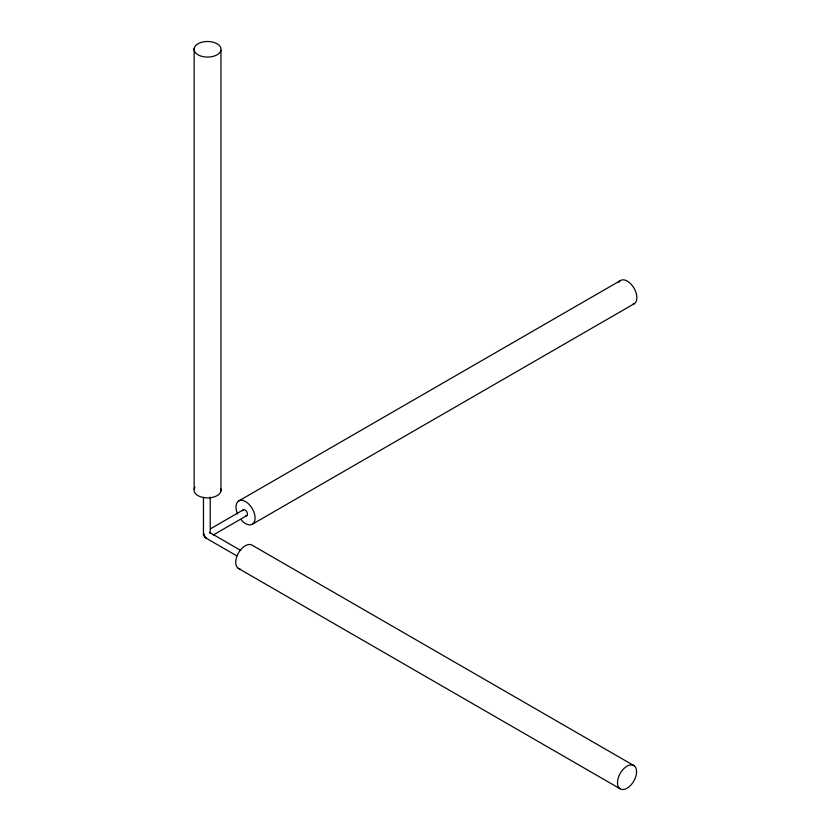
<?xml version="1.0" encoding="UTF-8"?>
<svg xmlns="http://www.w3.org/2000/svg" width="831" height="831" viewBox="0 0 831 831"><rect width="100%" height="100%" fill="white"/><g stroke="black" fill="none" stroke-linecap="round" stroke-linejoin="round"><path stroke-width="1.25" d="M238.445 501.114L620.217 280.701M210.783 528.63L243.348 509.829M213.162 535.039L246.849 515.594M252.666 524.029L634.427 303.616M634.084 765.704A13.493 7.791 -60 0 0 617.932 779.094A13.493 7.791 -60 0 0 629.057 786.801A13.493 7.791 -60 0 0 634.084 765.704L252.312 545.292A13.493 7.791 -60 0 0 237.967 553.872A13.493 7.791 -60 0 0 240.097 569.038M209.37 532.307L240.813 550.465M205.309 537.699L236.742 555.846M238.196 568.279L619.968 788.692M220.963 50.203A13.493 7.791 0 0 1 199.482 55.532A13.493 7.791 0 0 1 202.213 42.132A13.493 7.791 0 0 1 220.963 50.203L220.963 491.038M210.212 497.135L210.212 533.44M203.46 497.135L203.46 534.738M194.153 48.375L194.153 489.21M618.804 282.26A13.493 7.791 60 0 1 633.689 287.619A13.493 7.791 60 0 1 632.547 304.395M237.562 513.984A13.493 7.791 60 0 1 243.379 500.584A13.493 7.791 60 0 1 255.024 519.354A13.493 7.791 60 0 1 241.239 519.915M220.911 489.002A13.493 7.791 0 0 1 205.974 497.862A13.493 7.791 0 0 1 195.015 487.236M242.766 510.753A3.376 1.953 60 0 1 246.714 511.626A3.376 1.953 60 0 1 245.799 515.75M206.441 537.605A3.376 1.953 -60 0 1 204.582 534.863M205.153 536.431A3.376 1.953 0 0 1 203.917 533.762"/></g></svg>
